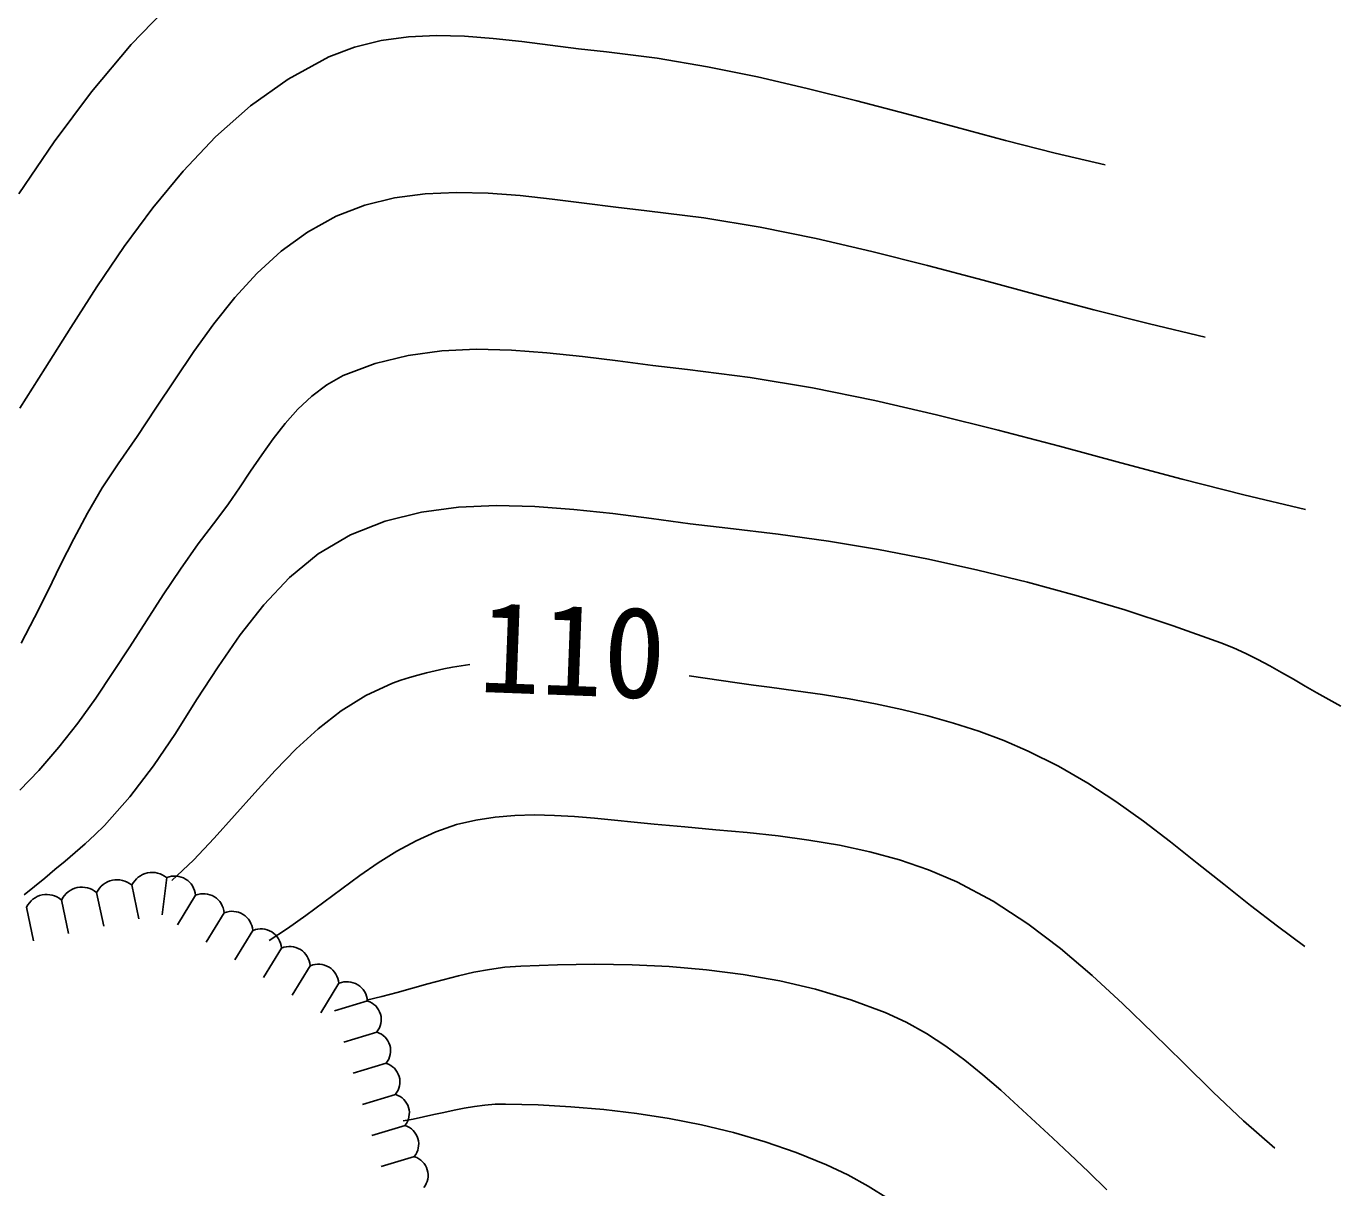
# Model space of a CAD drawing. Units: millimetres, scale not verified. Extents: x 40000 to 680000, y 20000 to 380000.
# Drawn here: x 232809 to 251811, y 324141 to 340932 of the extents above; entities that cross this region are included whole.
import ezdxf
from ezdxf.enums import TextEntityAlignment as Align

# ---------------------------------------------------------------- set-up
doc = ezdxf.new("R2010")
doc.units = ezdxf.units.MM
doc.header["$LTSCALE"] = 1000
doc.layers.add('M-BGD', color=7, linetype='Continuous', lineweight=25)
doc.styles.add('ＭＳ ゴシック', font='')
doc.styles.get('ＭＳ ゴシック').set_extended_font_data('MS Gothic')

msp = doc.modelspace()

# ---------------------------------------------------------------- linework, layer by layer
at = {"layer": 'M-BGD'}
for p, q in [((234943, 341305), (234327, 340670)), ((237939, 340726), (237555, 340632)), ((238334, 340779), (237939, 340726)), ((238737, 340797), (238334, 340779)), ((239146, 340788), (238737, 340797)), ((239559, 340757), (239146, 340788)), ((239972, 340713), (239559, 340757)), ((240384, 340661), (239972, 340713)), ((234327, 340670), (233751, 339985)), ((237555, 340632), (237184, 340490)), ((240793, 340608), (240384, 340661)), ((241196, 340562), (240793, 340608)), ((241928, 340469), (241196, 340562)), ((237184, 340490), (236594, 340169)), ((242656, 340347), (241928, 340469)), ((243380, 340200), (242656, 340347)), ((236594, 340169), (236050, 339780)), ((244100, 340034), (243380, 340200)), ((233751, 339985), (233210, 339261)), ((244818, 339854), (244100, 340034)), ((236050, 339780), (235546, 339334)), ((245534, 339665), (244818, 339854)), ((246251, 339473), (245534, 339665)), ((246967, 339282), (246251, 339473)), ((233210, 339261), (232699, 338510)), ((235546, 339334), (235077, 338839)), ((247684, 339098), (246967, 339282)), ((248404, 338927), (247684, 339098)), ((235077, 338839), (234639, 338307)), ((238134, 338450), (237703, 338344)), ((238576, 338509), (238134, 338450)), ((239027, 338530), (238576, 338509)), ((239485, 338519), (239027, 338530)), ((239947, 338485), (239485, 338519)), ((240411, 338435), (239947, 338485)), ((240872, 338377), (240411, 338435)), ((234639, 338307), (234225, 337746)), ((237703, 338344), (237287, 338185)), ((241330, 338318), (240872, 338377)), ((241782, 338266), (241330, 338318)), ((242602, 338163), (241782, 338266)), ((237287, 338185), (236874, 337957)), ((243416, 338026), (242602, 338163)), ((236874, 337957), (236495, 337680)), ((244227, 337862), (243416, 338026)), ((245033, 337676), (244227, 337862)), ((234225, 337746), (233831, 337166)), ((236495, 337680), (236147, 337362)), ((245837, 337474), (245033, 337676)), ((236147, 337362), (235823, 337009)), ((246640, 337263), (245837, 337474)), ((233831, 337166), (233451, 336577)), ((247441, 337047), (246640, 337263)), ((235823, 337009), (235520, 336630)), ((248243, 336834), (247441, 337047)), ((249047, 336628), (248243, 336834)), ((233451, 336577), (233081, 335989)), ((235520, 336630), (235232, 336232)), ((249852, 336436), (249047, 336628)), ((235232, 336232), (234955, 335823)), ((237852, 336057), (238328, 336174)), ((238328, 336174), (238818, 336240)), ((238818, 336240), (239318, 336262)), ((239318, 336262), (239825, 336251)), ((239825, 336251), (240336, 336213)), ((240336, 336213), (240849, 336158)), ((240849, 336158), (241361, 336093)), ((233081, 335989), (232715, 335411)), ((237391, 335881), (237852, 336057)), ((241361, 336093), (241867, 336028)), ((241867, 336028), (242367, 335971)), ((242367, 335971), (243275, 335856)), ((234955, 335823), (234684, 335411)), ((237152, 335748), (237391, 335881)), ((243275, 335856), (244177, 335705)), ((236735, 335398), (236935, 335585)), ((236935, 335585), (237152, 335748)), ((244177, 335705), (245074, 335523)), ((234684, 335411), (234414, 335003)), ((236551, 335190), (236735, 335398)), ((245074, 335523), (245967, 335317)), ((245967, 335317), (246857, 335094)), ((236378, 334968), (236551, 335190)), ((246857, 335094), (247745, 334860)), ((234414, 335003), (234139, 334607)), ((236212, 334735), (236378, 334968)), ((247745, 334860), (248633, 334622)), ((236052, 334498), (236212, 334735)), ((234139, 334607), (233906, 334258)), ((235892, 334260), (236052, 334498)), ((248633, 334622), (249521, 334385)), ((233906, 334258), (233693, 333895)), ((235730, 334027), (235892, 334260)), ((249521, 334385), (250410, 334158)), ((250410, 334158), (251302, 333946)), ((233693, 333895), (233495, 333523)), ((235562, 333803), (235730, 334027)), ((237999, 333775), (238521, 333906)), ((238521, 333906), (239057, 333979)), ((239057, 333979), (239605, 334004)), ((239605, 334004), (240162, 333991)), ((240162, 333991), (240723, 333948)), ((240723, 333948), (241286, 333886)), ((241286, 333886), (241848, 333814)), ((235294, 333448), (235562, 333803)), ((237496, 333578), (237999, 333775)), ((241848, 333814), (242404, 333740)), ((242404, 333740), (242952, 333676)), ((242952, 333676), (243679, 333590)), ((233495, 333523), (233305, 333145)), ((237028, 333304), (237496, 333578)), ((243679, 333590), (244405, 333487)), ((244405, 333487), (245129, 333366)), ((235038, 333084), (235294, 333448)), ((236614, 332964), (237028, 333304)), ((245129, 333366), (245850, 333227)), ((233305, 333145), (233119, 332765)), ((245850, 333227), (246567, 333071)), ((234790, 332713), (235038, 333084)), ((236241, 332570), (236614, 332964)), ((246567, 333071), (247281, 332897)), ((233119, 332765), (232930, 332386)), ((247281, 332897), (247989, 332704)), ((234547, 332338), (234790, 332713)), ((235900, 332134), (236241, 332570)), ((247989, 332704), (248692, 332494)), ((232930, 332386), (232733, 332014)), ((248692, 332494), (249388, 332266)), ((234306, 331962), (234547, 332338)), ((249388, 332266), (250077, 332019)), ((235581, 331671), (235900, 332134)), ((250077, 332019), (250259, 331946)), ((234062, 331589), (234306, 331962)), ((250259, 331946), (250437, 331865)), ((250437, 331865), (250613, 331778)), ((250613, 331778), (250786, 331686)), ((233812, 331220), (234062, 331589)), ((235272, 331192), (235581, 331671)), ((238470, 331553), (238594, 331586)), ((238594, 331586), (238718, 331616)), ((238718, 331616), (238844, 331643)), ((238844, 331643), (238970, 331666)), ((238970, 331666), (239096, 331687)), ((239096, 331687), (239223, 331705)), ((250786, 331686), (250957, 331590)), ((250957, 331590), (251127, 331491)), ((237720, 331257), (238105, 331433)), ((238105, 331433), (238225, 331477)), ((238225, 331477), (238347, 331516)), ((238347, 331516), (238470, 331553)), ((242390, 331542), (242623, 331508)), ((242623, 331508), (242855, 331474)), ((242855, 331474), (243088, 331440)), ((243088, 331440), (243321, 331408)), ((243321, 331408), (243554, 331377)), ((251127, 331491), (251297, 331392)), ((233553, 330859), (233812, 331220)), ((237362, 331035), (237720, 331257)), ((243554, 331377), (243936, 331326)), ((243936, 331326), (244320, 331270)), ((244320, 331270), (244703, 331207)), ((244703, 331207), (245084, 331136)), ((251297, 331392), (251467, 331294)), ((251467, 331294), (251638, 331197)), ((234964, 330710), (235272, 331192)), ((237028, 330775), (237362, 331035)), ((245084, 331136), (245464, 331055)), ((245464, 331055), (245840, 330963)), ((251638, 331197), (251811, 331103)), ((233280, 330509), (233553, 330859)), ((245840, 330963), (246212, 330858)), ((246212, 330858), (246579, 330739)), ((234646, 330239), (234964, 330710)), ((236711, 330486), (237028, 330775)), ((246579, 330739), (246940, 330605)), ((232990, 330172), (233280, 330509)), ((236407, 330175), (236711, 330486)), ((246940, 330605), (247295, 330454)), ((247295, 330454), (247731, 330235)), ((232718, 329888), (232990, 330172)), ((234308, 329791), (234646, 330239)), ((236112, 329850), (236407, 330175)), ((247731, 330235), (248153, 329990)), ((248153, 329990), (248561, 329723)), ((233939, 329378), (234308, 329791)), ((235819, 329521), (236112, 329850)), ((248561, 329723), (248960, 329438)), ((235526, 329193), (235819, 329521)), ((239307, 329456), (239588, 329499)), ((239588, 329499), (239871, 329523)), ((239871, 329523), (240157, 329530)), ((240157, 329530), (240445, 329524)), ((240445, 329524), (240734, 329507)), ((240734, 329507), (241023, 329483)), ((233802, 329244), (233939, 329378)), ((238731, 329288), (239030, 329390)), ((239030, 329390), (239307, 329456)), ((241023, 329483), (241311, 329454)), ((241311, 329454), (241599, 329424)), ((241599, 329424), (241884, 329396)), ((241884, 329396), (242330, 329356)), ((242330, 329356), (242778, 329317)), ((242778, 329317), (243228, 329275)), ((248960, 329438), (249351, 329141)), ((233661, 329114), (233802, 329244)), ((235225, 328877), (235526, 329193)), ((238165, 329005), (238443, 329158)), ((238443, 329158), (238731, 329288)), ((243228, 329275), (243677, 329226)), ((243677, 329226), (244124, 329167)), ((244124, 329167), (244566, 329092)), ((249351, 329141), (249738, 328835)), ((233371, 328863), (233517, 328987)), ((233517, 328987), (233661, 329114)), ((237895, 328836), (238165, 329005)), ((244566, 329092), (245003, 328998)), ((245003, 328998), (245432, 328881)), ((233075, 328618), (233223, 328740)), ((233223, 328740), (233371, 328863)), ((234913, 328580), (235225, 328877)), ((237631, 328653), (237895, 328836)), ((245432, 328881), (245852, 328738)), ((245852, 328738), (246261, 328564)), ((249738, 328835), (250123, 328527)), ((232926, 328497), (233075, 328618)), ((234840, 328624), (234774, 328085)), ((237370, 328462), (237631, 328653)), ((246261, 328564), (246787, 328283)), ((232777, 328376), (232926, 328497)), ((233825, 328411), (233928, 327922)), ((234333, 328518), (234435, 328028)), ((235255, 328369), (234993, 327943)), ((237110, 328268), (237370, 328462)), ((250123, 328527), (250509, 328220)), ((232810, 328199), (232913, 327709)), ((233318, 328305), (233420, 327816)), ((236850, 328076), (237110, 328268)), ((246787, 328283), (247286, 327958)), ((250509, 328220), (250898, 327920)), ((235669, 328115), (235408, 327689)), ((236587, 327890), (236850, 328076)), ((236084, 327860), (235822, 327434)), ((236319, 327715), (236587, 327890)), ((247286, 327958), (247761, 327597)), ((250898, 327920), (251294, 327630)), ((236499, 327605), (236237, 327179)), ((247761, 327597), (248219, 327208)), ((236913, 327350), (236651, 326924)), ((239056, 327204), (239279, 327255)), ((239279, 327255), (239504, 327297)), ((239504, 327297), (239729, 327328)), ((239729, 327328), (239956, 327346)), ((239956, 327346), (240490, 327365)), ((240490, 327365), (241027, 327372)), ((241027, 327372), (241566, 327364)), ((241566, 327364), (242104, 327338)), ((242104, 327338), (242641, 327293)), ((242641, 327293), (243174, 327225)), ((243174, 327225), (243701, 327132)), ((237328, 327096), (237066, 326670)), ((238391, 327024), (238613, 327087)), ((238613, 327087), (238834, 327147)), ((238834, 327147), (239056, 327204)), ((243701, 327132), (244220, 327011)), ((248219, 327208), (248663, 326799)), ((237742, 326841), (237263, 326697)), ((237725, 326851), (237948, 326904)), ((237948, 326904), (238170, 326963)), ((238170, 326963), (238391, 327024)), ((244220, 327011), (244729, 326859)), ((244729, 326859), (245227, 326674)), ((245227, 326674), (245531, 326534)), ((248663, 326799), (249099, 326377)), ((245531, 326534), (245823, 326370)), ((237878, 326391), (237399, 326247)), ((245823, 326370), (246104, 326187)), ((249099, 326377), (249532, 325949)), ((246104, 326187), (246375, 325987)), ((238013, 325941), (237534, 325797)), ((246375, 325987), (246639, 325774)), ((249532, 325949), (249966, 325524)), ((246639, 325774), (246896, 325551)), ((246896, 325551), (247149, 325321)), ((249966, 325524), (250407, 325110)), ((238148, 325490), (237670, 325346)), ((239141, 325290), (239288, 325315)), ((239288, 325315), (239437, 325335)), ((239437, 325335), (239585, 325347)), ((239585, 325347), (239735, 325350)), ((239735, 325350), (240208, 325338)), ((240208, 325338), (240683, 325312)), ((247149, 325321), (247399, 325089)), ((238257, 325108), (238404, 325134)), ((238404, 325134), (238552, 325164)), ((238552, 325164), (238699, 325197)), ((238699, 325197), (238846, 325229)), ((238846, 325229), (238993, 325261)), ((238993, 325261), (239141, 325290)), ((240683, 325312), (241159, 325271)), ((241159, 325271), (241633, 325215)), ((241633, 325215), (242105, 325141)), ((242105, 325141), (242572, 325049)), ((238284, 325040), (237805, 324896)), ((242572, 325049), (243035, 324937)), ((243035, 324937), (243490, 324805)), ((247399, 325089), (247647, 324856)), ((250407, 325110), (250859, 324713)), ((243490, 324805), (243938, 324651)), ((247647, 324856), (247895, 324627)), ((238419, 324590), (237940, 324446)), ((243938, 324651), (244376, 324474)), ((247895, 324627), (248167, 324371)), ((244376, 324474), (244684, 324327)), ((248167, 324371), (248432, 324108)), ((244684, 324327), (244982, 324161)), ((244982, 324161), (245272, 323979))]:
    msp.add_line(p, q, dxfattribs=at)
for centre, radius, start, end in [((234121, 328265), 328, 50.498, 153.382), ((234629, 328371), 328, 50.4983, 153.3822), ((234957, 328350), 297, 3.9734, 112.6619), ((233106, 328052), 328, 50.4983, 153.3822), ((233614, 328158), 328, 50.4989, 153.3812), ((235372, 328095), 297, 3.9725, 112.6625), ((235786, 327840), 297, 3.9734, 112.6619), ((236201, 327586), 297, 3.9725, 112.6625), ((236615, 327331), 297, 3.9734, 112.6619), ((237030, 327076), 297, 3.9725, 112.6625), ((237445, 326822), 297, 3.9739, 112.6603), ((237660, 326571), 281, 320.6608, 72.5647), ((237795, 326121), 281, 320.6591, 72.5664), ((237930, 325670), 281, 320.6608, 72.5647), ((238066, 325220), 281, 320.6591, 72.5664), ((238201, 324770), 281, 320.6596, 72.5656), ((238337, 324320), 281, 320.6601, 72.566)]:
    msp.add_arc(centre, radius, start, end, dxfattribs=at)

# ---------------------------------------------------------------- texts
at = {"layer": 'M-BGD', "style": 'ＭＳ ゴシック'}
msp.add_text('110', height=1320, rotation=357.836, dxfattribs=at).set_placement((239320, 330914), align=Align.BOTTOM_LEFT)

doc.saveas('drawing.dxf')
